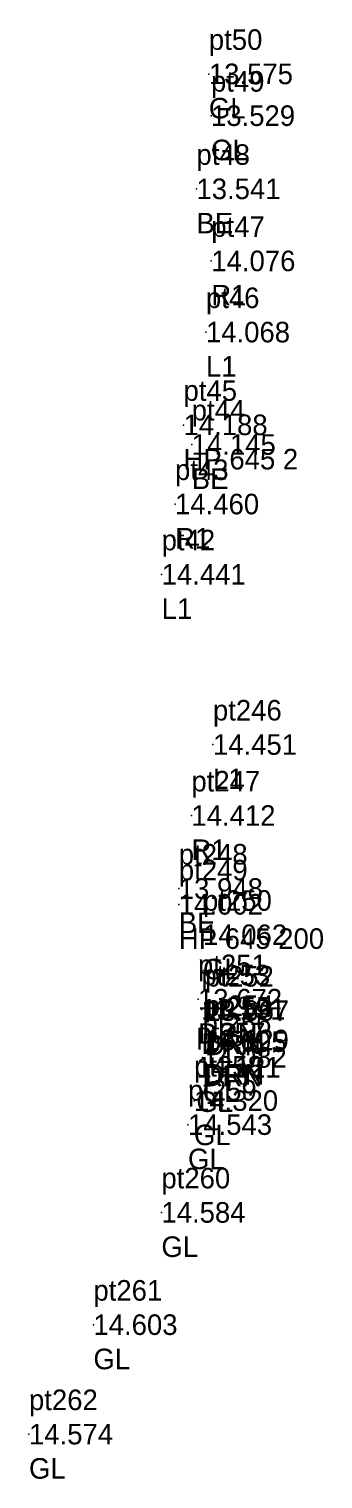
# Model space of a CAD drawing. Header units: metres. Extents: x 178081 to 737303, y 964681 to 975566.
# Drawn here: x 178771.58 to 178778.73, y 975396.08 to 975431.32 of the extents above; entities that cross this region are included whole.
import ezdxf

# ---------------------------------------------------------------- set-up
doc = ezdxf.new("R2010")
doc.units = ezdxf.units.M
doc.header["$MEASUREMENT"] = 0
doc.layers.add('SurveyPoint', color=4, linetype='Continuous', lineweight=0, true_color=0x00fffe)
doc.styles.get("Standard").update_dxf_attribs({"font": '', "height": 2.5})
doc.styles.get('Standard').set_extended_font_data('txt')

msp = doc.modelspace()

# ---------------------------------------------------------------- linework, layer by layer
at = {"layer": 'SurveyPoint'}
for p in [(178775.951, 975430.23, 13.575), (178776.003, 975429.214, 13.529), (178775.649, 975427.439, 13.541), (178776.01, 975425.687, 14.076), (178775.88, 975423.957, 14.068), (178775.335, 975421.698, 14.188), (178775.533, 975421.225, 14.145), (178775.128, 975419.777, 14.46), (178774.803, 975418.068, 14.441), (178776.05, 975413.931, 14.451), (178775.526, 975412.206, 14.412), (178775.22, 975410.43, 13.948), (178775.221, 975410.043, 14.002), (178775.809, 975409.303, 14.062), (178775.687, 975407.74, 13.672), (178775.768, 975407.493, 13.191), (178775.858, 975407.463, 13.667), (178775.796, 975406.708, 14.095), (178775.851, 975406.748, 13.129), (178775.799, 975406.323, 14.082), (178775.648, 975406.08, 14.121), (178775.59, 975405.272, 14.32), (178775.443, 975404.688, 14.543), (178774.797, 975402.554, 14.584), (178773.144, 975399.825, 14.603), (178771.577, 975397.164, 14.574)]:
    msp.add_point(p, dxfattribs=at)

# ---------------------------------------------------------------- texts
at = {"layer": 'SurveyPoint', "color": 7, "char_height": 0.5, "attachment_point": 4}
for s, insert, width in [('pt50\\P13.575\\PGL', (178775.951, 975430.23, 13.575), 3), ('pt49\\P13.529\\PGL', (178776.003, 975429.214, 13.529), 3), ('pt48\\P13.541\\PBE', (178775.649, 975427.439, 13.541), 3), ('pt47\\P14.076\\PR1', (178776.01, 975425.687, 14.076), 3), ('pt46\\P14.068\\PL1', (178775.88, 975423.957, 14.068), 3), ('pt45\\P14.188\\PHP 645 2', (178775.335, 975421.698, 14.188), 4.5), ('pt44\\P14.145\\PBE', (178775.533, 975421.225, 14.145), 3), ('pt43\\P14.460\\PR1', (178775.128, 975419.777, 14.46), 3), ('pt42\\P14.441\\PL1', (178774.803, 975418.068, 14.441), 3), ('pt246\\P14.451\\PL1', (178776.05, 975413.931, 14.451), 3), ('pt247\\P14.412\\PR1', (178775.526, 975412.206, 14.412), 3), ('pt248\\P13.948\\PBE', (178775.22, 975410.43, 13.948), 3), ('pt249\\P14.002\\PHP 645 200', (178775.221, 975410.043, 14.002), 5.5), ('pt250\\P14.062\\PGL', (178775.809, 975409.303, 14.062), 3), ('pt251\\P13.672\\PDRN', (178775.687, 975407.74, 13.672), 3), ('pt253\\P13.191\\PDRN', (178775.768, 975407.493, 13.191), 3), ('pt252\\P13.667\\PDRN', (178775.858, 975407.463, 13.667), 3), ('pt255\\P14.095\\PDRN', (178775.796, 975406.708, 14.095), 3), ('pt254\\P13.129\\PDRN', (178775.851, 975406.748, 13.129), 3), ('pt256\\P14.082\\PGL', (178775.799, 975406.323, 14.082), 3), ('pt257\\P14.121\\PGL', (178775.648, 975406.08, 14.121), 3), ('pt258\\P14.320\\PGL', (178775.59, 975405.272, 14.32), 3), ('pt259\\P14.543\\PGL', (178775.443, 975404.688, 14.543), 3), ('pt260\\P14.584\\PGL', (178774.797, 975402.554, 14.584), 3), ('pt261\\P14.603\\PGL', (178773.144, 975399.825, 14.603), 3), ('pt262\\P14.574\\PGL', (178771.577, 975397.164, 14.574), 3)]:
    msp.add_mtext(s, dxfattribs=dict(at, insert=insert, width=width))

doc.saveas('drawing.dxf')
